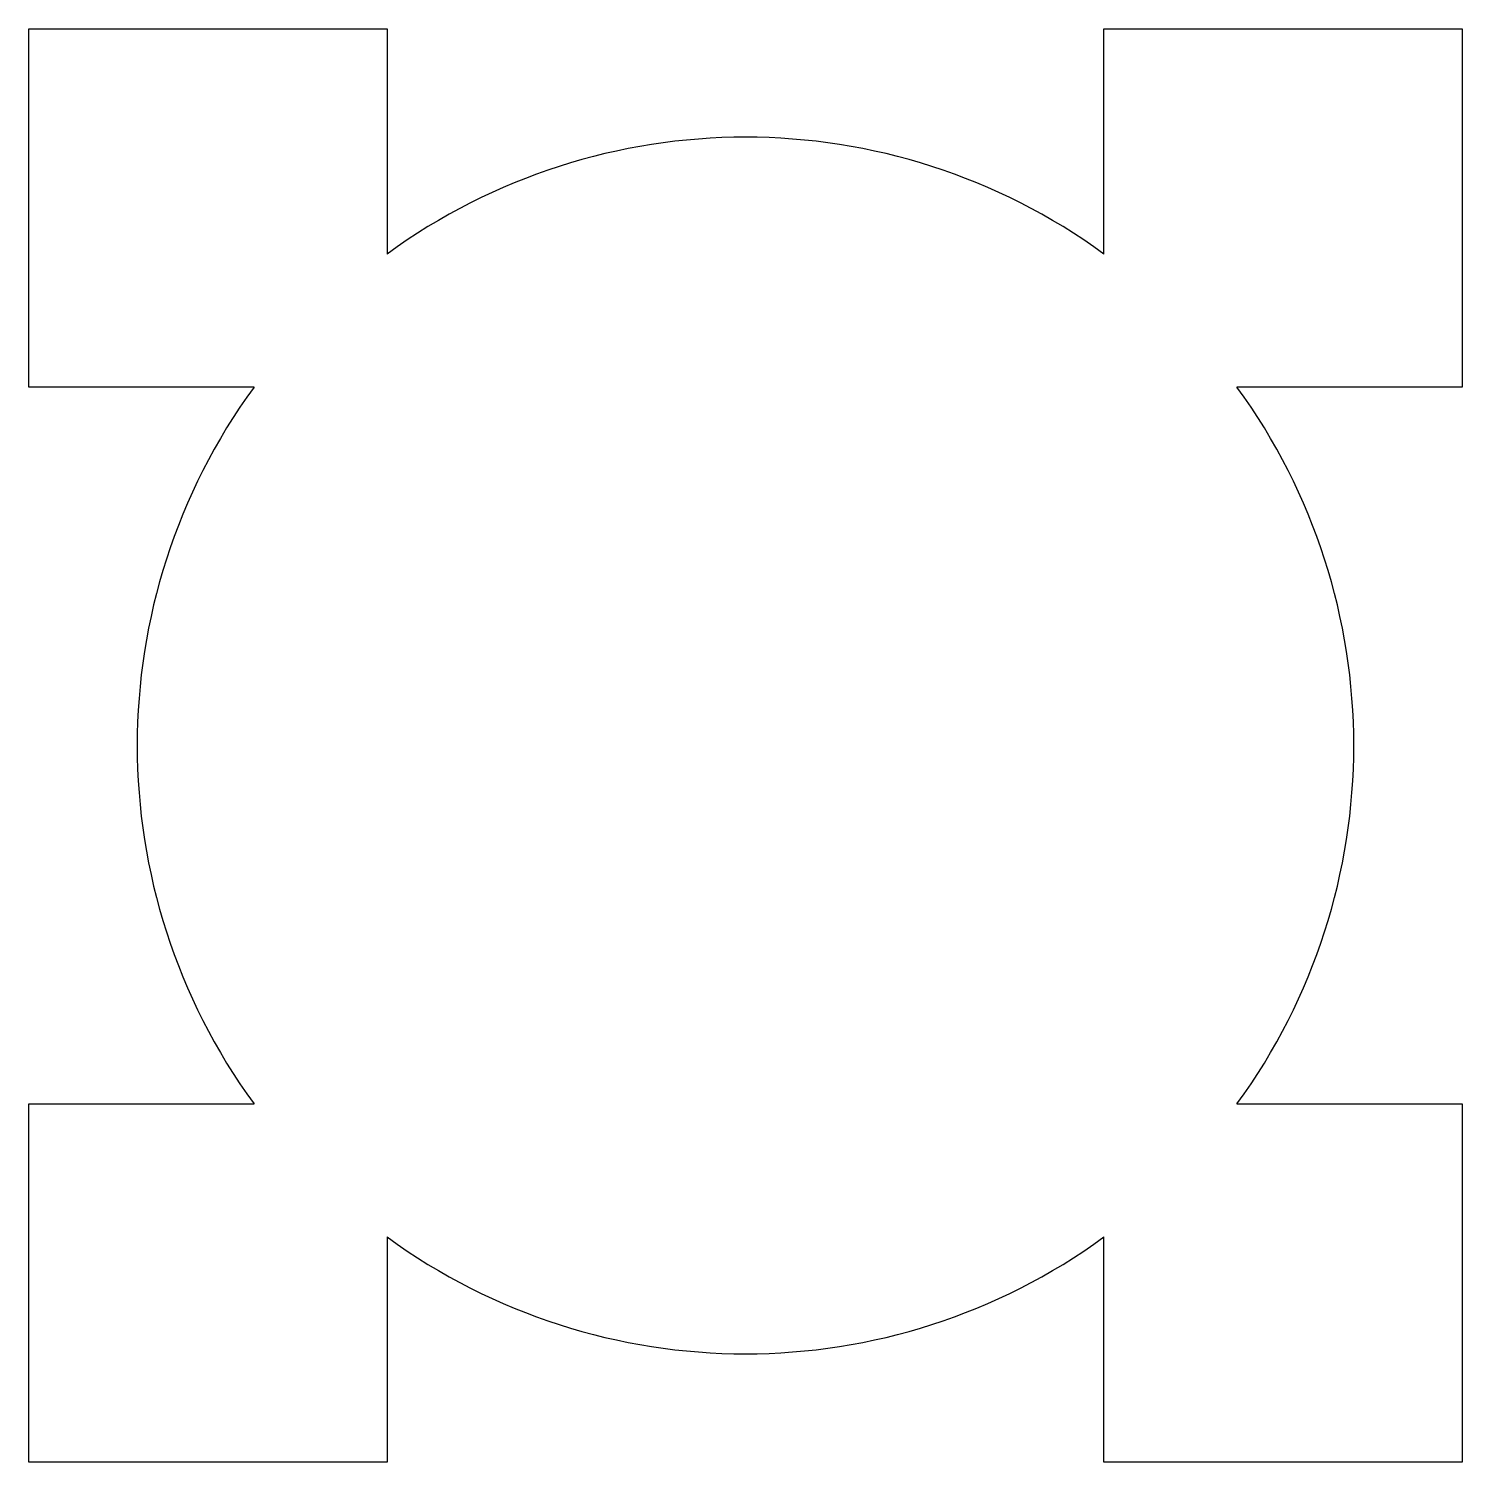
# Model space of a CAD drawing. Header units: millimetres. Extents: x 0 to 100, y 0 to 100.
import ezdxf

# ---------------------------------------------------------------- set-up
doc = ezdxf.new("R2010")
doc.units = ezdxf.units.MM
doc.layers.get('0').update_dxf_attribs({"lineweight": 25, "true_color": 0xffffff})

msp = doc.modelspace()

# ---------------------------------------------------------------- linework, layer by layer
for p, q in [((0, 75), (0, 100)), ((0, 100), (25, 100)), ((25, 100), (25, 84.28)), ((75, 84.28), (75, 100)), ((75, 100), (100, 100)), ((100, 100), (100, 75)), ((15.72, 75), (0, 75)), ((100, 75), (84.28, 75)), ((0, 0), (0, 25)), ((0, 25), (15.72, 25)), ((84.28, 25), (100, 25)), ((100, 25), (100, 0)), ((25, 15.72), (25, 0)), ((75, 0), (75, 15.72)), ((25, 0), (0, 0)), ((100, 0), (75, 0))]:
    msp.add_line(p, q)
for start, end in [(53.8958, 126.1042), (143.8958, 216.1042), (323.8958, 36.1042), (233.8958, 306.1042)]:
    msp.add_arc((50, 50), 42.43, start, end)

doc.saveas('drawing.dxf')
